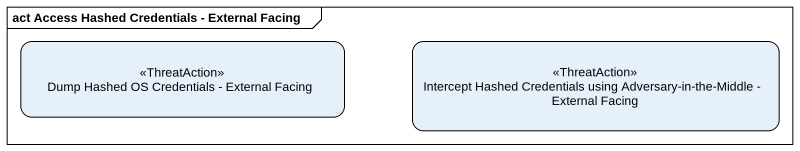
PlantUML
@startuml
mainframe act Access Hashed Credentials - External Facing
hide empty description
state "Dump Hashed OS Credentials - External Facing" as Dump_Hashed_OS_Credentials <<ThreatAction>>
state "Intercept Hashed Credentials using Adversary-in-the-Middle - External Facing" as Intercept_Hashed <<ThreatAction>>
@enduml
